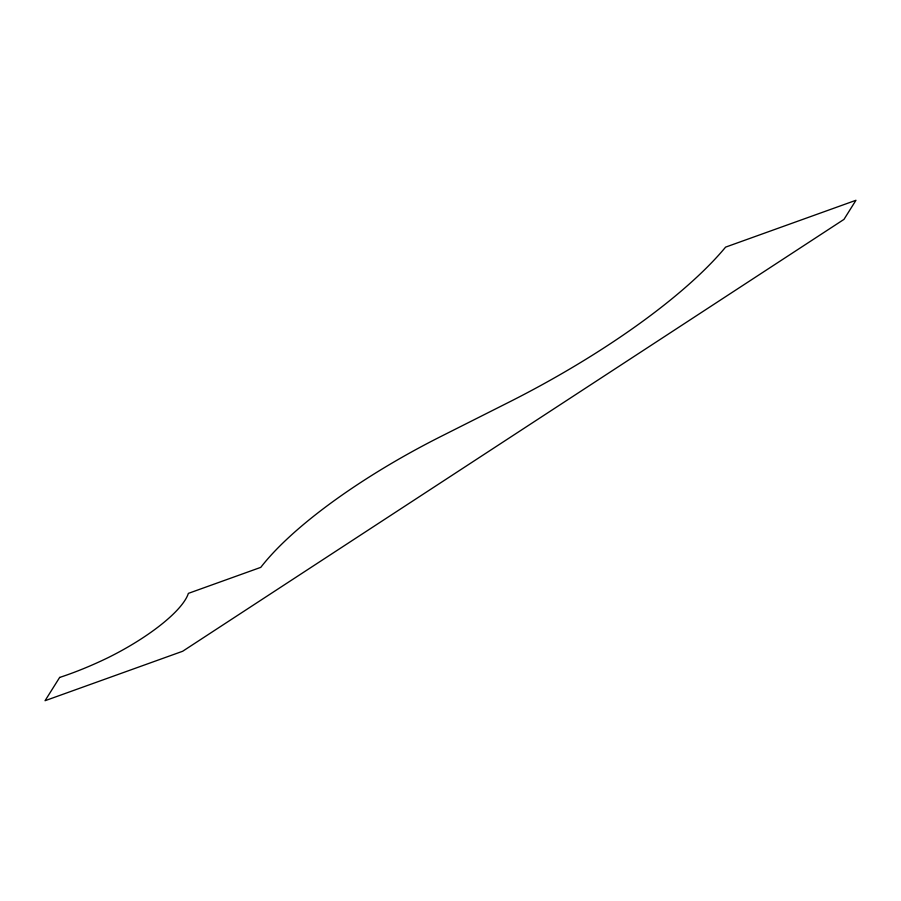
<?xml version="1.0" encoding="UTF-8"?>
<svg xmlns="http://www.w3.org/2000/svg" width="901" height="901" viewBox="0 0 901 901"><rect width="100%" height="100%" fill="white"/><g stroke="black" fill="none" stroke-linecap="round" stroke-linejoin="round"><path stroke-width="1.35" d="M59.646 677.439L45.05 700.708L182.655 651.265L843.967 219.394L855.95 200.292L725.587 247.133A301.238 85.054 -27.5 0 1 508.378 402.488L440.871 436.489A244.351 68.994 -27.5 0 0 260.783 567.36L188.365 593.376A97.657 27.571 -27.5 0 1 107.951 657.73A127.942 36.119 -27.5 0 1 59.646 677.439"/></g></svg>
